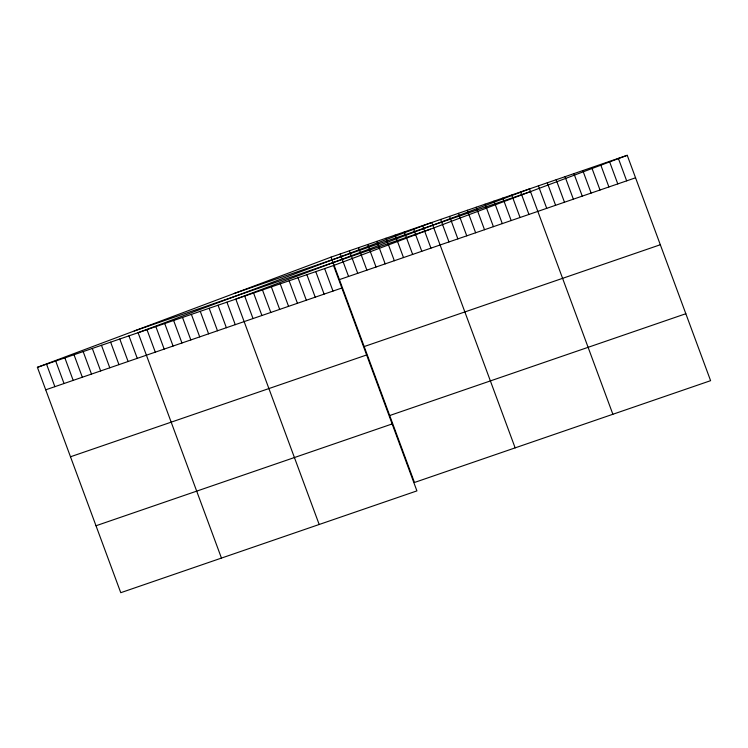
<?xml version="1.0" encoding="UTF-8"?>
<svg xmlns="http://www.w3.org/2000/svg" width="748" height="748" viewBox="0 0 748 748"><rect width="100%" height="100%" fill="white"/><g stroke="black" fill="none" stroke-linecap="round" stroke-linejoin="round"><path stroke-width="1.12" d="M37.4 367.324L333.543 265.521L416.916 490.894L120.765 592.697L37.4 367.324L331.084 257.106L627.235 155.304L710.6 380.676L414.457 482.479L331.084 257.106M333.543 265.521L627.235 155.304M234.171 293.478L530.313 191.675M134.313 330.953L430.465 229.15M339.414 279.602L635.557 177.8M45.721 389.82L341.864 288.017M364.173 346.558L660.316 244.746M70.49 456.776L366.632 354.973M389.689 415.533L685.832 313.73M96.006 525.75L392.148 423.948M618.344 158.352L626.665 180.857M609.461 161.409L617.783 183.905M600.579 164.467L608.9 186.963M591.696 167.515L600.018 190.02M582.814 170.572L591.135 193.068M573.922 173.63L582.253 196.126M565.039 176.678L573.361 199.174M556.157 179.735L564.478 202.231M547.274 182.783L555.596 205.289M538.392 185.841L546.713 208.337M612.874 414.27L529.5 188.898L235.816 299.116L319.181 524.488M520.617 191.946L528.939 214.452M511.735 195.004L520.056 217.5M502.852 198.061L511.174 220.557M493.97 201.109L502.291 223.615M485.078 204.167L493.409 226.663M476.196 207.224L484.517 229.72M467.313 210.272L475.635 232.778M458.431 213.33L466.752 235.826M449.548 216.387L457.87 238.883M440.666 219.435L448.987 241.941M515.148 447.865L431.774 222.493L138.09 332.71L221.455 558.083M422.62 225.634L430.942 248.14M413.466 228.785L421.788 251.281M404.313 231.927L412.644 254.432M395.159 235.078L403.49 257.574M386.005 238.229L394.336 260.725M376.852 241.37L385.183 263.866M367.698 244.521L376.029 267.017M358.544 247.663L366.875 270.168M349.391 250.814L357.722 273.31M340.237 253.955L348.568 276.461M324.66 268.579L332.982 291.075M315.778 271.627L324.099 294.123M306.886 274.684L315.217 297.18M298.003 277.732L306.325 300.238M289.121 280.79L297.442 303.286M280.238 283.847L288.56 306.343M271.356 286.895L279.677 309.401M262.473 289.953L270.795 312.449M253.581 293.01L261.903 315.506M244.699 296.058L253.02 318.564M226.934 302.173L235.255 324.669M218.051 305.221L226.373 327.727M209.16 308.279L217.49 330.775M200.277 311.336L208.599 333.832M191.394 314.384L199.716 336.89M182.512 317.442L190.834 339.938M173.63 320.499L181.951 342.995M164.738 323.547L173.069 346.044M155.855 326.605L164.177 349.101M146.973 329.653L155.294 352.158M128.937 335.861L137.258 358.357M119.783 339.003L128.104 361.508M110.629 342.154L118.951 364.65M101.476 345.296L109.797 367.801M92.322 348.446L100.643 370.943M83.168 351.588L91.49 374.094M74.015 354.739L82.336 377.235M64.861 357.881L73.182 380.386M55.707 361.032L64.029 383.528M46.554 364.183L54.875 386.679"/></g></svg>
